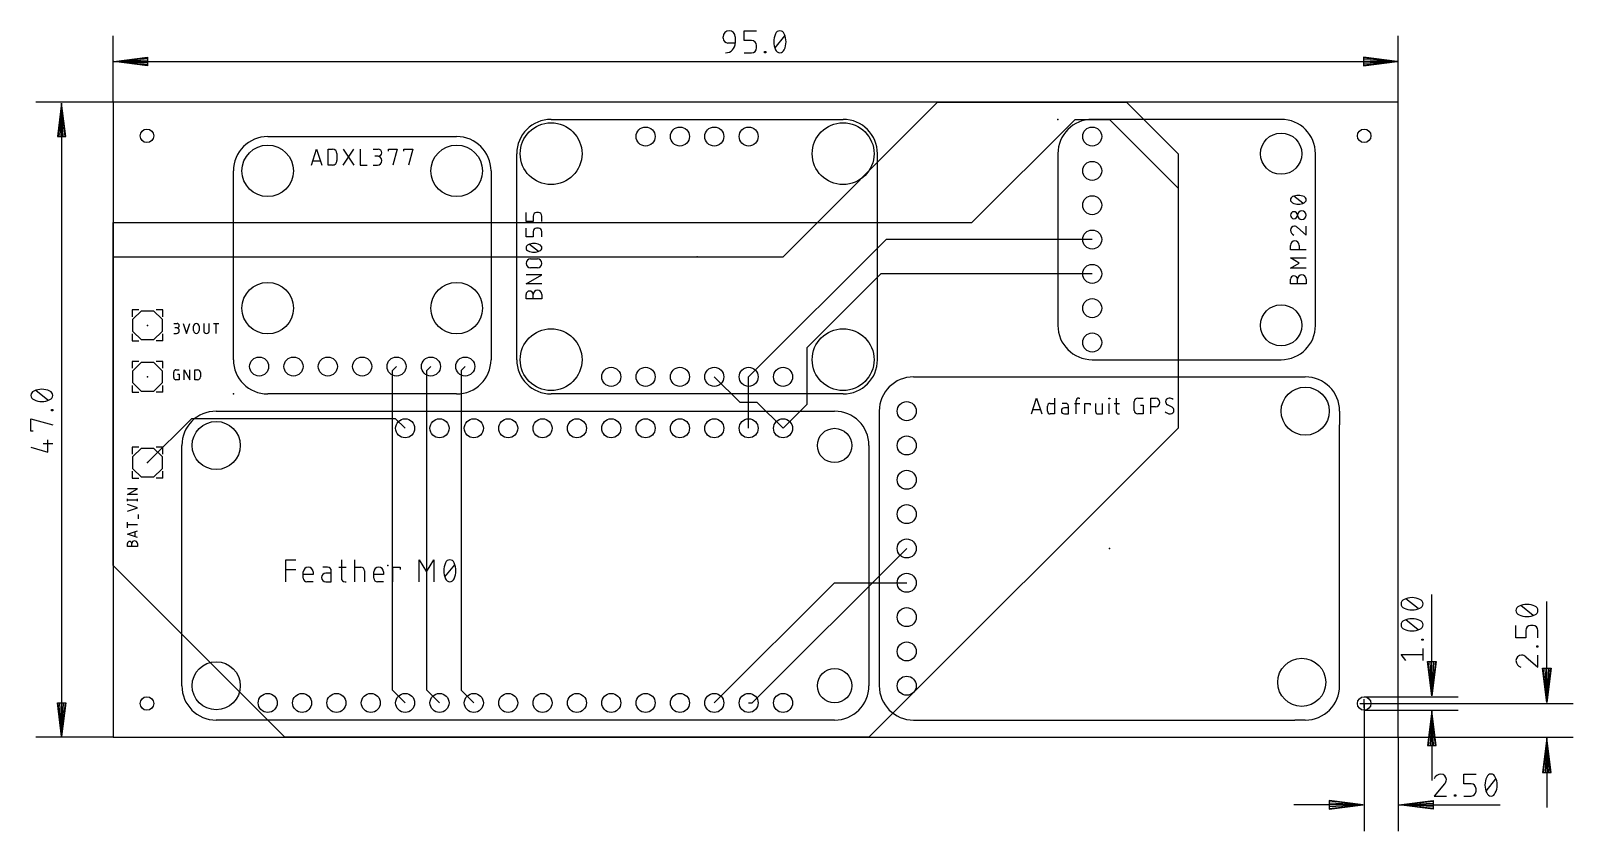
# Model space of a CAD drawing. Extents: x -6 to 108, y -7 to 52.
import ezdxf

# ---------------------------------------------------------------- set-up
doc = ezdxf.new("R2010")
doc.units = 0
for name, color, linetype in [('1', 12, 'CONTINUOUS'), ('16', 132, 'CONTINUOUS'), ('17', 110, 'CONTINUOUS'), ('20', 31, 'CONTINUOUS'), ('21', 253, 'CONTINUOUS'), ('23', 53, 'CONTINUOUS'), ('25', 253, 'CONTINUOUS')]:
    doc.layers.add(name, color=color, linetype=linetype)

# ---------------------------------------------------------------- blocks, each defined once
blk = doc.blocks.new('OCTAGONP')
blk.add_lwpolyline([(-0.5, -0.2071), (-0.5, 0.2071), (-0.2071, 0.5), (0.2071, 0.5), (0.5, 0.2071), (0.5, -0.2071), (0.2071, -0.5), (-0.2071, -0.5)], close=True)
blk = doc.blocks.new('ROUNDP')
blk.add_circle((0, 0), 0.5)

msp = doc.modelspace()

# ---------------------------------------------------------------- linework, layer by layer
at = {"layer": '1'}
for p, q in [((49.53, 35.56), (60.96, 46.99)), ((60.96, 46.99), (74.93, 46.99)), ((74.93, 46.99), (78.74, 43.18)), ((78.74, 43.18), (78.74, 22.86)), ((57.15, 36.83), (46.99, 26.67)), ((72.39, 36.83), (57.15, 36.83)), ((0, 22.86), (0, 35.56)), ((0, 35.56), (49.53, 35.56)), ((56.7688, 34.29), (51.297, 28.8182)), ((72.39, 34.29), (56.7688, 34.29)), ((51.297, 28.8182), (51.297, 24.627)), ((20.6574, 27.1344), (20.955, 27.432)), ((23.1974, 27.1344), (23.495, 27.432)), ((26.035, 27.432), (25.7374, 27.1344)), ((20.6574, 3.4726), (20.6574, 27.1344)), ((23.1974, 3.4726), (23.1974, 27.1344)), ((25.7374, 27.1344), (25.7374, 3.4726)), ((46.99, 22.86), (46.99, 26.67)), ((51.297, 24.627), (49.53, 22.86)), ((0, 12.7), (0, 22.86)), ((78.74, 22.86), (55.88, 0)), ((47.244, 2.54), (58.674, 13.97)), ((12.7, 0), (0, 12.7)), ((21.59, 2.54), (20.6574, 3.4726)), ((24.13, 2.54), (23.1974, 3.4726)), ((25.7374, 3.4726), (26.67, 2.54)), ((46.99, 2.54), (47.244, 2.54)), ((55.88, 0), (12.7, 0))]:
    msp.add_line(p, q, dxfattribs=at)
at = {"layer": '16'}
for p, q in [((63.5, 38.1), (71.12, 45.72)), ((71.12, 45.72), (73.66, 45.72)), ((73.66, 45.72), (78.74, 40.64)), ((78.74, 40.64), (78.74, 22.86)), ((0, 38.1), (63.5, 38.1)), ((0, 12.7), (0, 38.1)), ((46.355, 24.765), (44.45, 26.67)), ((47.625, 24.765), (46.355, 24.765)), ((49.53, 22.86), (47.625, 24.765)), ((2.54, 20.32), (5.8166, 23.5966)), ((5.8166, 23.5966), (20.8534, 23.5966)), ((20.8534, 23.5966), (21.59, 22.86)), ((78.74, 22.86), (55.88, 0)), ((12.7, 0), (0, 12.7)), ((44.45, 2.54), (53.34, 11.43)), ((53.34, 11.43), (58.674, 11.43)), ((55.88, 0), (12.7, 0))]:
    msp.add_line(p, q, dxfattribs=at)
at = {"layer": '20'}
for p, q in [((0, 47), (0, 51.905)), ((45.0993, 51.7314), (45.0993, 51.8217)), ((46.0024, 51.3702), (45.4605, 51.3702)), ((46.0024, 51.8217), (46.0024, 51.3702)), ((46.6624, 51.5508), (46.6624, 52.2733)), ((46.6624, 52.2733), (47.5655, 52.2733)), ((47.2043, 51.5508), (46.6624, 51.5508)), ((48.9411, 51.0089), (49.6636, 51.9121)), ((95, 47), (95, 51.905)), ((0.0635, 50), (2.54, 50.3119)), ((0.0635, 50), (2.54, 50.254)), ((2.54, 50.3119), (2.54, 49.6881)), ((46.6624, 50.6477), (47.2043, 50.6477)), ((47.5655, 51.0089), (47.5655, 51.1896)), ((48.163, 50.6477), (48.163, 50.738)), ((48.163, 50.738), (48.2533, 50.738)), ((48.2533, 50.6477), (48.163, 50.6477)), ((48.2533, 50.738), (48.2533, 50.6477)), ((94.9365, 50), (92.46, 50.3119)), ((92.46, 50.3119), (92.46, 49.6881)), ((94.9365, 50), (92.46, 50.254)), ((0.0635, 50), (2.54, 50.127)), ((0.0635, 50), (94.9365, 50)), ((2.54, 49.6881), (0.0635, 50)), ((2.54, 49.873), (0.0635, 50)), ((2.54, 49.746), (0.0635, 50)), ((94.9365, 50), (92.46, 50.127)), ((92.46, 49.6881), (94.9365, 50)), ((92.46, 49.873), (94.9365, 50)), ((92.46, 49.746), (94.9365, 50)), ((0, 46.99), (-5.715, 46.99)), ((-3.81, 46.9265), (-4.1219, 44.45)), ((-3.81, 46.9265), (-4.064, 44.45)), ((-3.81, 46.9265), (-3.937, 44.45)), ((-3.81, 46.9265), (-3.81, 0.0635)), ((-3.4981, 44.45), (-3.81, 46.9265)), ((-3.683, 44.45), (-3.81, 46.9265)), ((-3.556, 44.45), (-3.81, 46.9265)), ((95, 47), (0, 47)), ((0, 47), (0, 0)), ((95, 0), (95, 47)), ((-4.1219, 44.45), (-3.4981, 44.45)), ((-4.8189, 24.9361), (-5.7221, 25.6586)), ((-4.548, 24.158), (-4.548, 24.2483)), ((-4.548, 24.2483), (-4.4577, 24.2483)), ((-4.4577, 24.158), (-4.548, 24.158)), ((-4.4577, 24.2483), (-4.4577, 24.158)), ((-6.0833, 22.6574), (-6.0833, 23.5605)), ((-6.0833, 23.5605), (-4.4577, 23.1089)), ((-5.9027, 22.6574), (-6.0833, 22.6574)), ((-5.1802, 21.7264), (-4.4577, 21.7264)), ((-4.8189, 21.0943), (-4.8189, 21.9974)), ((-6.0833, 21.4555), (-4.8189, 21.0943)), ((97.5, 3.065), (97.5, 10.5539)), ((96.4881, 9.518), (95.5849, 10.2405)), ((104.9881, 9.018), (104.0849, 9.7405)), ((106, 2.565), (106, 10.0539)), ((96.4881, 7.9549), (95.5849, 8.6774)), ((103.7237, 7.3646), (103.7237, 8.2677)), ((104.9881, 8.2677), (104.8074, 8.2677)), ((96.759, 7.1768), (96.759, 7.2671)), ((96.759, 7.2671), (96.8493, 7.2671)), ((96.8493, 7.1768), (96.759, 7.1768)), ((96.8493, 7.2671), (96.8493, 7.1768)), ((104.4462, 7.3646), (103.7237, 7.3646)), ((104.4462, 7.9064), (104.4462, 7.3646)), ((105.3493, 7.3646), (105.3493, 7.9064)), ((95.5849, 5.6762), (95.2237, 6.1278)), ((95.2237, 6.1278), (96.8493, 6.1278)), ((96.8493, 5.6762), (96.8493, 6.5793)), ((104.4462, 5.9438), (105.3493, 5.1762)), ((105.259, 6.6768), (105.259, 6.7671)), ((105.259, 6.7671), (105.3493, 6.7671)), ((105.3493, 6.6768), (105.259, 6.6768)), ((105.3493, 6.7671), (105.3493, 6.6768)), ((105.3493, 5.1762), (105.3493, 6.0793)), ((97.5, 3.065), (97.1808, 5.6)), ((97.1808, 5.6), (97.8192, 5.6)), ((97.5, 3.065), (97.24, 5.6)), ((97.5, 3.065), (97.37, 5.6)), ((97.8192, 5.6), (97.5, 3.065)), ((97.63, 5.6), (97.5, 3.065)), ((97.76, 5.6), (97.5, 3.065)), ((106, 2.565), (105.6808, 5.1)), ((105.6808, 5.1), (106.3192, 5.1)), ((106, 2.565), (105.74, 5.1)), ((106, 2.565), (105.87, 5.1)), ((106.3192, 5.1), (106, 2.565)), ((106.13, 5.1), (106, 2.565)), ((106.26, 5.1), (106, 2.565)), ((-3.81, 0.0635), (-4.1219, 2.54)), ((-4.1219, 2.54), (-3.4981, 2.54)), ((-3.81, 0.0635), (-4.064, 2.54)), ((-3.81, 0.0635), (-3.937, 2.54)), ((-3.4981, 2.54), (-3.81, 0.0635)), ((-3.683, 2.54), (-3.81, 0.0635)), ((-3.556, 2.54), (-3.81, 0.0635)), ((92.1808, 2.5), (92.8192, 2.5)), ((92.5, 3), (99.45, 3)), ((92.5, 2.1808), (92.5, 2.8192)), ((92.5, 2.5), (92.5, -6.95)), ((92.5, 2.5), (107.95, 2.5)), ((92.5, 2), (99.45, 2)), ((97.5, 1.935), (97.1808, -0.6)), ((97.5, 1.935), (97.24, -0.6)), ((97.5, 1.935), (97.37, -0.6)), ((97.5, 1.935), (97.5, -3.2)), ((97.8192, -0.6), (97.5, 1.935)), ((97.63, -0.6), (97.5, 1.935)), ((97.76, -0.6), (97.5, 1.935)), ((0, 0), (-5.715, 0)), ((0, 0), (95, 0)), ((95, 0), (95, -6.95)), ((95, 0), (107.95, 0)), ((97.1808, -0.6), (97.8192, -0.6)), ((106, -0.065), (105.6808, -2.6)), ((106, -0.065), (105.74, -2.6)), ((106, -0.065), (105.87, -2.6)), ((106, -0.065), (106, -5.2)), ((106.3192, -2.6), (106, -0.065)), ((106.13, -2.6), (106, -0.065)), ((106.26, -2.6), (106, -0.065)), ((99.8646, -3.4462), (99.8646, -2.7237)), ((99.8646, -2.7237), (100.7677, -2.7237)), ((101.518, -3.9881), (102.2405, -3.0849)), ((105.6808, -2.6), (106.3192, -2.6)), ((98.4438, -3.4462), (97.6762, -4.3493)), ((97.6762, -4.3493), (98.5793, -4.3493)), ((99.1768, -4.3493), (99.1768, -4.259)), ((99.1768, -4.259), (99.2671, -4.259)), ((99.2671, -4.3493), (99.1768, -4.3493)), ((99.2671, -4.259), (99.2671, -4.3493)), ((100.4064, -3.4462), (99.8646, -3.4462)), ((99.8646, -4.3493), (100.4064, -4.3493)), ((100.7677, -3.9881), (100.7677, -3.8074)), ((92.435, -5), (87.3, -5)), ((92.435, -5), (89.9, -4.6808)), ((89.9, -4.6808), (89.9, -5.3192)), ((92.435, -5), (89.9, -4.74)), ((92.435, -5), (89.9, -4.87)), ((89.9, -5.3192), (92.435, -5)), ((89.9, -5.13), (92.435, -5)), ((89.9, -5.26), (92.435, -5)), ((95.065, -5), (97.6, -4.6808)), ((95.065, -5), (97.6, -4.74)), ((95.065, -5), (97.6, -4.87)), ((95.065, -5), (102.5539, -5)), ((97.6, -5.3192), (95.065, -5)), ((97.6, -5.13), (95.065, -5)), ((97.6, -5.26), (95.065, -5)), ((97.6, -4.6808), (97.6, -5.3192))]:
    msp.add_line(p, q, dxfattribs=at)
for centre, radius in [((2.5, 44.5), 0.5), ((92.5, 44.5), 0.5), ((53.34, 21.59), 1.27), ((53.34, 3.81), 1.27), ((2.5, 2.5), 0.5), ((92.5, 2.5), 0.5)]:
    msp.add_circle(centre, radius, dxfattribs=at)
for centre, radius, start, end in [((45.5508, 51.8217), 0.4516, 0, 180), ((45.4605, 51.7314), 0.3612, 180, 270), ((45.2799, 51.3702), 0.7225, 270, 0), ((47.2043, 51.1896), 0.3612, 0, 90), ((50.1904, 51.4605), 1.3396, 154.0109, 180.0001), ((50.1904, 51.4605), 1.3396, 180, 205.9889), ((49.3023, 51.9392), 0.3342, 90.0001, 161.0756), ((49.3023, 51.9391), 0.3342, 18.9248, 90), ((48.4142, 51.4605), 1.3396, 334.0111, 360), ((48.4143, 51.4605), 1.3396, 360, 25.9891), ((47.2043, 51.0089), 0.3612, 270, 0), ((49.3023, 50.9819), 0.3342, 198.925, 270), ((49.3023, 50.9819), 0.3342, 269.9999, 341.0745), ((-5.7492, 25.2973), 0.3342, 180.0001, 251.0756), ((-5.7491, 25.2973), 0.3342, 108.9248, 180), ((-5.2705, 24.4093), 1.3396, 90, 115.9891), ((-5.2705, 24.4092), 1.3396, 64.0111, 90), ((-4.7919, 25.2973), 0.3342, 359.9999, 71.0745), ((-4.7919, 25.2973), 0.3342, 288.925, 0), ((-5.2705, 26.1854), 1.3396, 244.0109, 270.0001), ((-5.2705, 26.1854), 1.3396, 270, 295.9889), ((96.0365, 8.9912), 1.3396, 90.0001, 115.989), ((96.0365, 8.9912), 1.3396, 64.0111, 90), ((95.5579, 9.8792), 0.3342, 108.9243, 180), ((95.5578, 9.8792), 0.3341, 179.9998, 251.0758), ((96.0365, 10.7673), 1.3396, 244.011, 269.9999), ((96.0365, 10.7673), 1.3396, 270, 295.9889), ((96.5151, 9.8792), 0.3342, 359.9999, 71.0745), ((96.5152, 9.8792), 0.3342, 288.925, 0), ((104.0579, 9.3792), 0.3342, 108.9243, 180), ((104.0578, 9.3792), 0.3341, 179.9998, 251.0758), ((104.5365, 8.4912), 1.3396, 90.0001, 115.989), ((104.5365, 8.4912), 1.3396, 64.0111, 90), ((105.0151, 9.3792), 0.3342, 359.9999, 71.0745), ((105.0152, 9.3792), 0.3342, 288.925, 0), ((95.5579, 8.3161), 0.3342, 108.9243, 180), ((95.5578, 8.3161), 0.3341, 179.9998, 251.0758), ((96.0365, 7.428), 1.3396, 90.0001, 115.989), ((96.0365, 9.2042), 1.3396, 244.011, 269.9999), ((96.0365, 7.428), 1.3396, 64.0111, 90), ((96.0365, 9.2042), 1.3396, 270, 295.9889), ((96.5151, 8.3161), 0.3342, 359.9999, 71.0745), ((96.5152, 8.3161), 0.3342, 288.925, 0), ((104.5365, 10.2673), 1.3396, 244.011, 269.9999), ((104.8074, 7.9064), 0.3612, 90, 180), ((104.5365, 10.2673), 1.3396, 270, 295.9889), ((104.9881, 7.9064), 0.3612, 0, 90), ((104.1301, 5.6729), 0.4064, 90, 180), ((104.1301, 5.6428), 0.4365, 43.6033, 90), ((104.2458, 5.6729), 0.5221, 180.0001, 252.0552), ((98.1729, -3.2458), 0.5221, 90.0001, 162.0552), ((98.1729, -3.1301), 0.4064, 0, 90), ((98.1428, -3.1301), 0.4365, 313.6033, 0), ((102.7673, -3.5365), 1.3396, 154.011, 179.9999), ((101.8792, -3.0578), 0.3341, 89.9998, 161.0758), ((101.8792, -3.0579), 0.3342, 18.9243, 90), ((100.9912, -3.5365), 1.3396, 0.0001, 25.989), ((100.4064, -3.8074), 0.3612, 0, 90), ((100.4064, -3.9881), 0.3612, 270, 0), ((102.7673, -3.5365), 1.3396, 180, 205.9889), ((101.8792, -4.0152), 0.3342, 198.925, 270), ((101.8792, -4.0151), 0.3342, 269.9999, 341.0745), ((100.9912, -3.5365), 1.3396, 334.0111, 360)]:
    msp.add_arc(centre, radius, start, end, dxfattribs=at)
at = {"layer": '21'}
for p, q in [((32.385, 45.72), (53.975, 45.72)), ((86.36, 45.72), (72.39, 45.72)), ((11.43, 44.45), (25.4, 44.45)), ((14.6558, 42.3418), (15.0453, 43.5102)), ((15.0453, 43.5102), (15.4347, 42.3418)), ((15.9018, 42.3418), (15.9018, 43.5102)), ((15.9018, 43.5102), (16.2264, 43.5102)), ((17.018, 42.3418), (17.7969, 43.5102)), ((17.018, 43.5102), (17.7969, 42.3418)), ((18.2663, 43.5102), (18.2663, 42.3418)), ((19.2165, 43.5102), (19.606, 43.5102)), ((20.3595, 43.3804), (20.3595, 43.5102)), ((20.3595, 43.5102), (21.0086, 43.5102)), ((21.0086, 43.5102), (20.6841, 42.3418)), ((21.5025, 43.3804), (21.5025, 43.5102)), ((21.5025, 43.5102), (22.1516, 43.5102)), ((22.1516, 43.5102), (21.8271, 42.3418)), ((15.3374, 42.6339), (14.7532, 42.6339)), ((16.2264, 42.3418), (15.9018, 42.3418)), ((16.5509, 43.1856), (16.5509, 42.6664)), ((18.2663, 42.3418), (18.7856, 42.3418)), ((19.2165, 42.3418), (19.5411, 42.3418)), ((19.606, 42.9909), (19.3463, 42.9909)), ((29.845, 27.94), (29.845, 43.18)), ((56.515, 27.94), (56.515, 43.18)), ((69.85, 43.18), (69.85, 30.48)), ((88.9, 30.48), (88.9, 43.18)), ((8.89, 27.94), (8.89, 41.91)), ((27.94, 41.91), (27.94, 27.94)), ((87.9546, 39.5146), (87.3054, 40.0339)), ((30.5308, 38.172), (30.5308, 38.8211)), ((31.4396, 38.8211), (31.3097, 38.8211)), ((31.0501, 38.172), (30.5308, 38.172)), ((30.5308, 37.029), (30.5308, 37.6781)), ((31.0501, 38.5614), (31.0501, 38.172)), ((31.4396, 37.6781), (31.3097, 37.6781)), ((31.6992, 38.172), (31.6992, 38.5614)), ((87.5651, 37.7155), (88.2142, 37.1637)), ((88.2142, 37.1637), (88.2142, 37.8128)), ((31.0501, 37.029), (30.5308, 37.029)), ((31.0501, 37.4184), (31.0501, 37.029)), ((31.6992, 37.029), (31.6992, 37.4184)), ((31.4396, 35.9509), (30.7904, 36.4702)), ((30.8554, 35.3921), (31.3746, 35.3921)), ((87.0458, 36.0758), (87.0458, 36.4003)), ((88.2142, 36.0758), (87.0458, 36.0758)), ((87.6949, 35.088), (87.0458, 35.4775)), ((87.0458, 35.4775), (88.2142, 35.4775)), ((87.6949, 36.4003), (87.6949, 36.0758)), ((30.5308, 33.5619), (31.6992, 34.211)), ((31.6992, 34.211), (30.5308, 34.211)), ((31.3746, 34.743), (30.8554, 34.743)), ((87.0458, 34.6985), (87.6949, 35.088)), ((88.2142, 34.6985), (87.0458, 34.6985)), ((31.6992, 33.5619), (30.5308, 33.5619)), ((87.0458, 33.5612), (87.0458, 33.8857)), ((88.2142, 33.5612), (87.0458, 33.5612)), ((87.5651, 33.5612), (87.5651, 33.8857)), ((88.2142, 33.8857), (88.2142, 33.5612)), ((30.5308, 32.4358), (30.5308, 32.7604)), ((31.6992, 32.4358), (30.5308, 32.4358)), ((31.0501, 32.4358), (31.0501, 32.7604)), ((31.6992, 32.7604), (31.6992, 32.4358)), ((1.905, 31.623), (1.397, 31.623)), ((1.397, 31.623), (1.397, 31.115)), ((3.683, 31.623), (3.175, 31.623)), ((3.683, 31.115), (3.683, 31.623)), ((1.397, 29.845), (1.397, 29.337)), ((3.683, 29.337), (3.683, 29.845)), ((1.397, 29.337), (1.905, 29.337)), ((3.683, 29.337), (3.175, 29.337)), ((1.905, 27.813), (1.397, 27.813)), ((1.397, 27.813), (1.397, 27.305)), ((3.683, 27.813), (3.175, 27.813)), ((3.683, 27.305), (3.683, 27.813)), ((72.39, 27.94), (86.36, 27.94)), ((59.182, 26.67), (88.138, 26.67)), ((1.397, 26.035), (1.397, 25.527)), ((1.397, 25.527), (1.905, 25.527)), ((3.683, 25.527), (3.175, 25.527)), ((3.683, 25.527), (3.683, 26.035)), ((25.4, 25.4), (11.43, 25.4)), ((53.975, 25.4), (32.385, 25.4)), ((67.8914, 23.9268), (68.2809, 25.0952)), ((68.2809, 25.0952), (68.6703, 23.9268)), ((69.6014, 25.0952), (69.6014, 23.9268)), ((71.4028, 25.0952), (71.4677, 25.0952)), ((73.6205, 25.0303), (73.6205, 25.0952)), ((73.6205, 25.0952), (73.6854, 25.0952)), ((73.6854, 25.0952), (73.6854, 25.0303)), ((74.1503, 25.0952), (74.1503, 24.1215)), ((75.7597, 25.0952), (76.1492, 25.0952)), ((76.7362, 23.9268), (76.7362, 25.0952)), ((76.7362, 25.0952), (77.0608, 25.0952)), ((7.62, 24.13), (53.34, 24.13)), ((56.642, 24.13), (56.642, 3.81)), ((68.573, 24.2189), (67.9888, 24.2189)), ((69.0821, 24.1215), (69.0821, 24.511)), ((69.2769, 24.7057), (69.6014, 24.7057)), ((70.4354, 24.7057), (70.1757, 24.7057)), ((70.6301, 24.3812), (70.338, 24.3812)), ((70.6301, 23.9268), (70.6301, 24.511)), ((71.0782, 24.7057), (71.4677, 24.7057)), ((71.2081, 23.9268), (71.2081, 24.9005)), ((71.8379, 23.9268), (71.8379, 24.7057)), ((71.8379, 24.7057), (72.2273, 24.7057)), ((72.2273, 24.7057), (72.2273, 24.5759)), ((72.6313, 24.7057), (72.6313, 24.1215)), ((73.1506, 23.9268), (73.1506, 24.7057)), ((73.6854, 25.0303), (73.6205, 25.0303)), ((73.653, 23.9268), (73.653, 24.7057)), ((74.0205, 24.7057), (74.41, 24.7057)), ((75.5001, 24.1864), (75.5001, 24.8356)), ((75.9545, 24.5759), (76.1492, 24.5759)), ((76.1492, 24.5759), (76.1492, 23.9268)), ((77.0608, 24.4461), (76.7362, 24.4461)), ((78.3054, 24.4136), (77.9484, 24.6084)), ((90.678, 24.13), (90.678, 23.622)), ((69.6014, 23.9268), (69.2769, 23.9268)), ((70.338, 23.9268), (70.6301, 23.9268)), ((72.826, 23.9268), (73.1506, 23.9268)), ((74.345, 23.9268), (74.41, 23.9268)), ((76.1492, 23.9268), (75.7597, 23.9268)), ((90.678, 23.622), (90.678, 23.114)), ((90.678, 3.81), (90.678, 23.114)), ((1.905, 21.463), (1.397, 21.463)), ((1.397, 21.463), (1.397, 20.955)), ((3.683, 21.463), (3.175, 21.463)), ((3.683, 20.955), (3.683, 21.463)), ((5.08, 3.81), (5.08, 21.59)), ((55.88, 21.59), (55.88, 3.81)), ((1.397, 19.685), (1.397, 19.177)), ((3.683, 19.177), (3.683, 19.685)), ((1.397, 19.177), (1.905, 19.177)), ((3.683, 19.177), (3.175, 19.177)), ((12.7762, 11.5062), (12.7762, 13.1318)), ((12.7762, 13.1318), (13.4987, 13.1318)), ((15.8609, 12.5899), (15.4996, 12.5899)), ((16.6937, 12.5899), (17.2356, 12.5899)), ((16.8743, 13.1318), (16.8743, 11.7771)), ((17.8655, 11.5062), (17.8655, 13.1318)), ((17.8655, 12.5899), (18.3171, 12.5899)), ((20.6876, 11.5062), (20.6876, 12.5899)), ((20.6876, 12.5899), (21.2295, 12.5899)), ((21.2295, 12.5899), (21.2295, 12.4093)), ((22.6348, 11.5062), (22.6348, 13.1318)), ((22.6348, 13.1318), (23.1766, 12.2287)), ((23.1766, 12.2287), (23.7185, 13.1318)), ((23.7185, 13.1318), (23.7185, 11.5062)), ((24.5348, 11.8674), (25.2573, 12.7706)), ((12.7762, 12.4093), (13.4987, 12.4093)), ((14.0619, 11.7771), (14.0619, 12.2287)), ((14.7844, 12.0481), (14.0619, 12.0481)), ((14.7844, 11.5062), (14.3329, 11.5062)), ((14.7844, 12.2287), (14.7844, 12.0481)), ((16.1318, 12.1384), (15.7254, 12.1384)), ((15.7254, 11.5062), (16.1318, 11.5062)), ((16.1318, 11.5062), (16.1318, 12.319)), ((17.1453, 11.5062), (17.2356, 11.5062)), ((18.588, 12.319), (18.588, 11.5062)), ((19.2723, 11.7771), (19.2723, 12.2287)), ((19.9948, 12.0481), (19.2723, 12.0481)), ((19.9948, 11.5062), (19.5433, 11.5062)), ((19.9948, 12.2287), (19.9948, 12.0481)), ((53.34, 1.27), (7.62, 1.27)), ((59.182, 1.27), (59.69, 1.27)), ((59.69, 1.27), (87.376, 1.27)), ((88.138, 1.27), (87.376, 1.27))]:
    msp.add_line(p, q, dxfattribs=at)
for centre, radius, start, end in [((32.385, 43.18), 2.54, 90, 180), ((53.975, 43.18), 2.54, 0, 90), ((72.39, 43.18), 2.54, 90, 180), ((86.36, 43.18), 2.54, 0, 90), ((11.43, 41.91), 2.54, 90, 180), ((16.2264, 43.1856), 0.3246, 0, 90), ((19.606, 43.2506), 0.2596, 270, 90), ((25.4, 41.91), 2.54, 0, 90), ((16.2264, 42.6664), 0.3246, 269.9994, 0), ((19.5411, 42.6664), 0.3246, 270, 90), ((87.286, 39.7743), 0.2402, 108.924, 180.0001), ((87.63, 39.136), 0.9629, 90.0001, 115.9889), ((87.63, 39.136), 0.9629, 64.0112, 90), ((87.974, 39.7743), 0.2402, 0, 71.0747), ((31.3097, 38.5614), 0.2596, 90, 180), ((31.4396, 38.5614), 0.2596, 0, 90), ((87.286, 39.7743), 0.2402, 180, 251.0758), ((87.3054, 38.6313), 0.2596, 90, 270), ((87.63, 40.4126), 0.9629, 244.0111, 269.9999), ((87.3054, 38.6313), 0.2596, 270, 90), ((87.8896, 38.6313), 0.3246, 90, 270), ((87.63, 40.4126), 0.9629, 270, 295.9888), ((87.8896, 38.6313), 0.3246, 270, 90), ((87.974, 39.7743), 0.2402, 288.9254, 359.9998), ((31.3097, 37.4184), 0.2596, 90, 180), ((31.4396, 37.4184), 0.2596, 0, 90), ((87.3379, 37.5207), 0.2921, 90, 180), ((87.3379, 37.4991), 0.3137, 43.6034, 90.0002), ((31.115, 35.5722), 0.9629, 90.0001, 115.9889), ((31.115, 35.5722), 0.9629, 64.0112, 90), ((87.4211, 37.5207), 0.3753, 180.0001, 252.0554), ((87.3704, 36.4003), 0.3246, 0, 180), ((30.771, 36.2105), 0.2402, 108.924, 180.0001), ((30.771, 36.2105), 0.2402, 180, 251.0758), ((30.8554, 35.0675), 0.3246, 90, 270), ((31.115, 36.8488), 0.9629, 244.0111, 269.9999), ((31.115, 36.8488), 0.9629, 270, 295.9888), ((31.3746, 35.0675), 0.3246, 270, 90), ((31.459, 36.2105), 0.2402, 0, 71.0747), ((31.459, 36.2105), 0.2402, 288.9254, 359.9998), ((87.8896, 33.8857), 0.3246, 0, 180), ((31.3746, 32.7604), 0.3246, 0, 180), ((87.3054, 33.8857), 0.2596, 0, 180), ((30.7904, 32.7604), 0.2596, 0, 180), ((72.39, 30.48), 2.54, 180, 270), ((86.36, 30.48), 2.54, 270, 0), ((11.43, 27.94), 2.54, 180, 270), ((25.4, 27.94), 2.54, 270, 0), ((32.385, 27.94), 2.54, 180, 270), ((53.975, 27.94), 2.54, 270, 0), ((59.182, 24.13), 2.54, 90, 180), ((88.138, 24.13), 2.54, 0, 90), ((71.4028, 24.9005), 0.1947, 90.0009, 180), ((75.7597, 24.8356), 0.2596, 90.0007, 180), ((77.0608, 24.7706), 0.3246, 270, 90), ((78.0782, 24.8356), 0.2596, 89.9993, 180), ((78.0782, 24.6084), 0.4868, 53.1301, 89.9993), ((7.62, 21.59), 2.54, 90, 180), ((53.34, 21.59), 2.54, 0, 90), ((69.2769, 24.511), 0.1947, 90, 180), ((69.2769, 24.1215), 0.1947, 180, 270), ((70.338, 24.154), 0.2272, 90, 270), ((70.4354, 24.511), 0.1947, 0, 90), ((72.826, 24.1215), 0.1947, 180, 270), ((74.345, 24.1215), 0.1947, 180, 270), ((75.7597, 24.1864), 0.2596, 180, 270), ((78.1756, 24.4753), 0.5485, 224.761, 269.9999), ((78.0822, 24.8356), 0.2637, 179.9998, 239.4902), ((78.1756, 24.1864), 0.2596, 270, 0), ((78.1715, 24.1864), 0.2637, 0.0001, 59.4899), ((14.4232, 12.2287), 0.3612, 0, 180), ((15.8609, 12.319), 0.2709, 0, 90), ((18.3171, 12.319), 0.2709, 0.0007, 90), ((19.6336, 12.2287), 0.3612, 0, 180), ((25.7841, 12.319), 1.3396, 154.0109, 180.0001), ((24.8961, 12.7977), 0.3342, 90.0001, 161.0756), ((24.8961, 12.7976), 0.3342, 18.9248, 90), ((24.008, 12.319), 1.3396, 360, 25.9891), ((14.3329, 11.7771), 0.2709, 180, 270), ((15.7254, 11.8223), 0.3161, 90, 270), ((17.1453, 11.7771), 0.2709, 180, 270), ((19.5433, 11.7771), 0.2709, 180, 270), ((25.7842, 12.319), 1.3396, 180, 205.9889), ((24.8961, 11.8404), 0.3342, 198.925, 270), ((24.8961, 11.8404), 0.3342, 269.9999, 341.0745), ((24.008, 12.319), 1.3396, 334.0111, 360), ((7.62, 3.81), 2.54, 180, 270), ((53.34, 3.81), 2.54, 270, 0), ((59.182, 3.81), 2.54, 180, 270), ((88.138, 3.81), 2.54, 270, 0)]:
    msp.add_arc(centre, radius, start, end, dxfattribs=at)
at = {"layer": '23'}
for p in [(69.85, 45.72), (43.18, 35.56), (2.54, 30.48), (2.54, 26.67), (8.89, 25.4), (2.54, 20.32), (73.66, 13.97), (20.32, 12.7)]:
    msp.add_point(p, dxfattribs=at)
at = {"layer": '25'}
for p, q in [((4.4831, 30.6197), (4.7286, 30.6197)), ((4.4831, 29.8831), (4.6877, 29.8831)), ((4.7286, 30.2923), (4.5649, 30.2923)), ((5.1737, 30.6197), (5.4192, 29.8831)), ((5.4192, 29.8831), (5.6648, 30.6197)), ((5.9461, 30.0877), (5.9461, 30.4151)), ((6.3554, 30.4151), (6.3554, 30.0877)), ((6.702, 30.6197), (6.702, 30.0877)), ((7.1113, 30.0877), (7.1113, 30.6197)), ((7.4092, 30.6197), (7.8184, 30.6197)), ((7.6138, 29.8831), (7.6138, 30.6197)), ((4.4831, 26.6178), (4.4831, 27.027)), ((4.6468, 27.1907), (4.8923, 27.1907)), ((4.8923, 26.4541), (4.6468, 26.4541)), ((4.7696, 26.8633), (4.8923, 26.8633)), ((4.8923, 26.8633), (4.8923, 26.4541)), ((5.2634, 26.4541), (5.2634, 27.1907)), ((5.2634, 27.1907), (5.6726, 26.4541)), ((5.6726, 26.4541), (5.6726, 27.1907)), ((6.0437, 26.4541), (6.0437, 27.1907)), ((6.0437, 27.1907), (6.2483, 27.1907)), ((6.2483, 26.4541), (6.0437, 26.4541)), ((6.4529, 26.9861), (6.4529, 26.6587)), ((1.0541, 17.9677), (1.7907, 18.3769)), ((1.7907, 18.3769), (1.0541, 18.3769)), ((1.7907, 17.9677), (1.0541, 17.9677)), ((1.0541, 17.4808), (1.0541, 17.6445)), ((1.0541, 17.5627), (1.7907, 17.5627)), ((1.7907, 16.9775), (1.0541, 17.223)), ((1.7907, 17.4808), (1.7907, 17.6445)), ((1.0541, 16.7319), (1.7907, 16.9775)), ((1.8725, 16.1554), (1.8725, 16.4828)), ((1.0541, 15.5049), (1.0541, 15.9141)), ((1.7907, 15.7095), (1.0541, 15.7095)), ((1.0541, 15.0268), (1.7907, 15.2723)), ((1.7907, 14.7812), (1.0541, 15.0268)), ((1.6066, 15.2109), (1.6066, 14.8426)), ((1.0541, 14.1268), (1.0541, 14.3314)), ((1.7907, 14.1268), (1.0541, 14.1268)), ((1.3815, 14.1268), (1.3815, 14.3314)), ((1.7907, 14.3314), (1.7907, 14.1268))]:
    msp.add_line(p, q, dxfattribs=at)
for centre, radius, start, end in [((4.6877, 30.0877), 0.2046, 270, 90), ((4.7286, 30.456), 0.1637, 270, 90), ((6.1507, 30.4151), 0.2046, 0, 180), ((6.1507, 30.0877), 0.2046, 180, 0), ((6.9066, 30.0877), 0.2046, 180, 0), ((4.6468, 27.027), 0.1637, 90.0011, 180), ((4.6468, 26.6178), 0.1637, 180, 270), ((6.2483, 26.9861), 0.2046, 0, 90), ((6.2483, 26.6587), 0.2046, 269.9991, 360), ((1.2178, 14.3314), 0.1637, 0, 180), ((1.5861, 14.3314), 0.2046, 0, 180)]:
    msp.add_arc(centre, radius, start, end, dxfattribs=at)

# ---------------------------------------------------------------- block references
at = {"layer": '17'}
for name, p, xscale, yscale in [('ROUNDP', (32.385, 43.18), 4.572, 4.572), ('ROUNDP', (32.385, 43.18), 4.572, 4.572), ('ROUNDP', (39.37, 44.45), 1.408, 1.408), ('ROUNDP', (39.37, 44.45), 1.408, 1.408), ('ROUNDP', (41.91, 44.45), 1.408, 1.408), ('ROUNDP', (41.91, 44.45), 1.408, 1.408), ('ROUNDP', (44.45, 44.45), 1.408, 1.408), ('ROUNDP', (44.45, 44.45), 1.408, 1.408), ('ROUNDP', (46.99, 44.45), 1.408, 1.408), ('ROUNDP', (46.99, 44.45), 1.408, 1.408), ('ROUNDP', (53.975, 43.18), 4.572, 4.572), ('ROUNDP', (53.975, 43.18), 4.572, 4.572), ('ROUNDP', (11.43, 41.91), 3.81, 3.81), ('ROUNDP', (11.43, 41.91), 3.81, 3.81), ('ROUNDP', (25.4, 41.91), 3.81, 3.81), ('ROUNDP', (25.4, 41.91), 3.81, 3.81), ('ROUNDP', (11.43, 31.75), 3.81, 3.81), ('ROUNDP', (11.43, 31.75), 3.81, 3.81), ('ROUNDP', (25.4, 31.75), 3.81, 3.81), ('ROUNDP', (25.4, 31.75), 3.81, 3.81), ('OCTAGONP', (2.54, 30.48), 2.159, 2.159), ('OCTAGONP', (2.54, 30.48), 2.159, 2.159), ('ROUNDP', (32.385, 27.94), 4.572, 4.572), ('ROUNDP', (32.385, 27.94), 4.572, 4.572), ('ROUNDP', (53.975, 27.94), 4.572, 4.572), ('ROUNDP', (53.975, 27.94), 4.572, 4.572), ('OCTAGONP', (2.54, 26.67), 2.159, 2.159), ('OCTAGONP', (2.54, 26.67), 2.159, 2.159), ('ROUNDP', (10.795, 27.432), 1.408, 1.408), ('ROUNDP', (10.795, 27.432), 1.408, 1.408), ('ROUNDP', (13.335, 27.432), 1.408, 1.408), ('ROUNDP', (13.335, 27.432), 1.408, 1.408), ('ROUNDP', (15.875, 27.432), 1.408, 1.408), ('ROUNDP', (15.875, 27.432), 1.408, 1.408), ('ROUNDP', (18.415, 27.432), 1.408, 1.408), ('ROUNDP', (18.415, 27.432), 1.408, 1.408), ('ROUNDP', (20.955, 27.432), 1.408, 1.408), ('ROUNDP', (20.955, 27.432), 1.408, 1.408), ('ROUNDP', (23.495, 27.432), 1.408, 1.408), ('ROUNDP', (23.495, 27.432), 1.408, 1.408), ('ROUNDP', (26.035, 27.432), 1.408, 1.408), ('ROUNDP', (26.035, 27.432), 1.408, 1.408), ('ROUNDP', (36.83, 26.67), 1.408, 1.408), ('ROUNDP', (36.83, 26.67), 1.408, 1.408), ('ROUNDP', (39.37, 26.67), 1.408, 1.408), ('ROUNDP', (39.37, 26.67), 1.408, 1.408), ('ROUNDP', (41.91, 26.67), 1.408, 1.408), ('ROUNDP', (41.91, 26.67), 1.408, 1.408), ('ROUNDP', (44.45, 26.67), 1.408, 1.408), ('ROUNDP', (44.45, 26.67), 1.408, 1.408), ('ROUNDP', (46.99, 26.67), 1.408, 1.408), ('ROUNDP', (46.99, 26.67), 1.408, 1.408), ('ROUNDP', (49.53, 26.67), 1.408, 1.408), ('ROUNDP', (49.53, 26.67), 1.408, 1.408), ('ROUNDP', (7.62, 21.59), 3.556, 3.556), ('ROUNDP', (7.62, 21.59), 3.556, 3.556), ('ROUNDP', (21.59, 22.86), 1.408, 1.408), ('ROUNDP', (21.59, 22.86), 1.408, 1.408), ('ROUNDP', (24.13, 22.86), 1.408, 1.408), ('ROUNDP', (24.13, 22.86), 1.408, 1.408), ('ROUNDP', (26.67, 22.86), 1.408, 1.408), ('ROUNDP', (26.67, 22.86), 1.408, 1.408), ('ROUNDP', (29.21, 22.86), 1.408, 1.408), ('ROUNDP', (29.21, 22.86), 1.408, 1.408), ('ROUNDP', (31.75, 22.86), 1.408, 1.408), ('ROUNDP', (31.75, 22.86), 1.408, 1.408), ('ROUNDP', (34.29, 22.86), 1.408, 1.408), ('ROUNDP', (34.29, 22.86), 1.408, 1.408), ('ROUNDP', (36.83, 22.86), 1.408, 1.408), ('ROUNDP', (36.83, 22.86), 1.408, 1.408), ('ROUNDP', (39.37, 22.86), 1.408, 1.408), ('ROUNDP', (39.37, 22.86), 1.408, 1.408), ('ROUNDP', (41.91, 22.86), 1.408, 1.408), ('ROUNDP', (41.91, 22.86), 1.408, 1.408), ('ROUNDP', (44.45, 22.86), 1.408, 1.408), ('ROUNDP', (44.45, 22.86), 1.408, 1.408), ('ROUNDP', (46.99, 22.86), 1.408, 1.408), ('ROUNDP', (46.99, 22.86), 1.408, 1.408), ('ROUNDP', (49.53, 22.86), 1.408, 1.408), ('ROUNDP', (49.53, 22.86), 1.408, 1.408), ('OCTAGONP', (2.54, 20.32), 2.159, 2.159), ('OCTAGONP', (2.54, 20.32), 2.159, 2.159), ('ROUNDP', (7.62, 3.81), 3.556, 3.556), ('ROUNDP', (7.62, 3.81), 3.556, 3.556), ('ROUNDP', (11.43, 2.54), 1.408, 1.408), ('ROUNDP', (11.43, 2.54), 1.408, 1.408), ('ROUNDP', (13.97, 2.54), 1.408, 1.408), ('ROUNDP', (13.97, 2.54), 1.408, 1.408), ('ROUNDP', (16.51, 2.54), 1.408, 1.408), ('ROUNDP', (16.51, 2.54), 1.408, 1.408), ('ROUNDP', (19.05, 2.54), 1.408, 1.408), ('ROUNDP', (19.05, 2.54), 1.408, 1.408), ('ROUNDP', (21.59, 2.54), 1.408, 1.408), ('ROUNDP', (21.59, 2.54), 1.408, 1.408), ('ROUNDP', (24.13, 2.54), 1.408, 1.408), ('ROUNDP', (24.13, 2.54), 1.408, 1.408), ('ROUNDP', (26.67, 2.54), 1.408, 1.408), ('ROUNDP', (26.67, 2.54), 1.408, 1.408), ('ROUNDP', (29.21, 2.54), 1.408, 1.408), ('ROUNDP', (29.21, 2.54), 1.408, 1.408), ('ROUNDP', (31.75, 2.54), 1.408, 1.408), ('ROUNDP', (31.75, 2.54), 1.408, 1.408), ('ROUNDP', (34.29, 2.54), 1.408, 1.408), ('ROUNDP', (34.29, 2.54), 1.408, 1.408), ('ROUNDP', (36.83, 2.54), 1.408, 1.408), ('ROUNDP', (36.83, 2.54), 1.408, 1.408), ('ROUNDP', (39.37, 2.54), 1.408, 1.408), ('ROUNDP', (39.37, 2.54), 1.408, 1.408), ('ROUNDP', (41.91, 2.54), 1.408, 1.408), ('ROUNDP', (41.91, 2.54), 1.408, 1.408), ('ROUNDP', (44.45, 2.54), 1.408, 1.408), ('ROUNDP', (44.45, 2.54), 1.408, 1.408), ('ROUNDP', (46.99, 2.54), 1.408, 1.408), ('ROUNDP', (46.99, 2.54), 1.408, 1.408), ('ROUNDP', (49.53, 2.54), 1.408, 1.408), ('ROUNDP', (49.53, 2.54), 1.408, 1.408)]:
    msp.add_blockref(name, p, dxfattribs=dict(at, xscale=xscale, yscale=yscale))
at = {"layer": '17', "rotation": 270}
for p, xscale, yscale in [((72.39, 44.45), 1.408, 1.408), ((72.39, 44.45), 1.408, 1.408), ((86.36, 43.18), 3.048, 3.048), ((86.36, 43.18), 3.048, 3.048), ((72.39, 41.91), 1.408, 1.408), ((72.39, 41.91), 1.408, 1.408), ((72.39, 39.37), 1.408, 1.408), ((72.39, 39.37), 1.408, 1.408), ((72.39, 36.83), 1.408, 1.408), ((72.39, 36.83), 1.408, 1.408), ((72.39, 34.29), 1.408, 1.408), ((72.39, 34.29), 1.408, 1.408), ((72.39, 31.75), 1.408, 1.408), ((72.39, 31.75), 1.408, 1.408), ((86.36, 30.48), 3.048, 3.048), ((86.36, 30.48), 3.048, 3.048), ((72.39, 29.21), 1.408, 1.408), ((72.39, 29.21), 1.408, 1.408), ((88.138, 24.13), 3.556, 3.556), ((88.138, 24.13), 3.556, 3.556), ((58.674, 24.13), 1.408, 1.408), ((58.674, 24.13), 1.408, 1.408), ((58.674, 21.59), 1.408, 1.408), ((58.674, 21.59), 1.408, 1.408), ((58.674, 19.05), 1.408, 1.408), ((58.674, 19.05), 1.408, 1.408), ((58.674, 16.51), 1.408, 1.408), ((58.674, 16.51), 1.408, 1.408), ((58.674, 13.97), 1.408, 1.408), ((58.674, 13.97), 1.408, 1.408), ((58.674, 11.43), 1.408, 1.408), ((58.674, 11.43), 1.408, 1.408), ((58.674, 8.89), 1.408, 1.408), ((58.674, 8.89), 1.408, 1.408), ((58.674, 6.35), 1.408, 1.408), ((58.674, 6.35), 1.408, 1.408), ((87.884, 4.064), 3.556, 3.556), ((87.884, 4.064), 3.556, 3.556), ((58.674, 3.81), 1.408, 1.408), ((58.674, 3.81), 1.408, 1.408)]:
    msp.add_blockref('ROUNDP', p, dxfattribs=dict(at, xscale=xscale, yscale=yscale))

doc.saveas('drawing.dxf')
